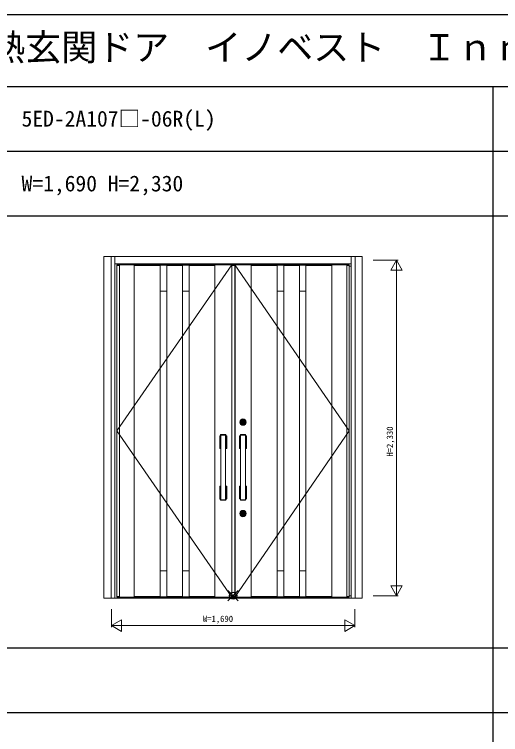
# Model space of a CAD drawing. Units: millimetres, scale not verified. Extents: x -13762 to 13750, y -10012 to 10000.
# Drawn here: x -10324 to -6949, y 4997 to 10000 of the extents above; entities that cross this region are included whole.
import ezdxf
from ezdxf.enums import TextEntityAlignment as Align

# ---------------------------------------------------------------- set-up
doc = ezdxf.new("R2010")
doc.units = ezdxf.units.MM
doc.header["$LTSCALE"] = 50
for name, color, linetype in [('0-0_0', 134, 'Continuous'), ('0-7_YKK_F1', 134, 'Continuous'), ('0-8_YKK_IN', 4, 'Continuous')]:
    doc.layers.add(name, color=color, linetype=linetype)
for name, color, linetype, lineweight in [('0-1_YKK_A1', 120, 'Continuous', 18), ('0-2_YKK_A2', 92, 'Continuous', 18), ('0-9_YKK_N1', 40, 'Continuous', 18)]:
    doc.layers.add(name, color=color, linetype=linetype, lineweight=lineweight)
doc.styles.add('ＭＳ ゴシック', font='')
doc.styles.get('ＭＳ ゴシック').set_extended_font_data('MS Gothic')

msp = doc.modelspace()

# ---------------------------------------------------------------- linework, layer by layer
at = {"layer": '0-1_YKK_A1'}
for p, q in [((-9613.5, 8259.5), (-9613.5, 5952.5)), ((-8816.3, 8259.5), (-9613.5, 8259.5)), ((-9596, 8256.5), (-9613.5, 8256.5)), ((-9596, 8259.5), (-9596, 5952.5)), ((-9492.5, 8258.5), (-9492.5, 5953.5)), ((-8932.5, 8258.5), (-9492.5, 8258.5)), ((-9312.5, 8255.5), (-9492.5, 8255.5)), ((-9312.5, 8258.5), (-9312.5, 5953.5)), ((-9266.5, 8258.5), (-9266.5, 5953.5)), ((-9158.5, 8255.5), (-9266.5, 8255.5)), ((-9158.5, 8258.5), (-9158.5, 5953.5)), ((-9112.5, 8258.5), (-9112.5, 5953.5)), ((-8932.5, 8255.5), (-9112.5, 8255.5)), ((-8932.5, 8258.5), (-8932.5, 5953.5)), ((-8816.3, 8259.5), (-7999.5, 8259.5)), ((-8816.3, 8259.5), (-8816.3, 5952.5)), ((-8816.3, 8256.5), (-8794.2, 8256.5)), ((-8794.2, 8259.5), (-8794.2, 5952.5)), ((-8792, 8259.5), (-8792, 5952.5)), ((-8680.5, 8258.5), (-8680.5, 5953.5)), ((-8680.5, 8258.5), (-8120.5, 8258.5)), ((-8680.5, 8255.5), (-8500.5, 8255.5)), ((-8500.5, 8258.5), (-8500.5, 5953.5)), ((-8454.5, 8258.5), (-8454.5, 5953.5)), ((-8454.5, 8255.5), (-8346.5, 8255.5)), ((-8346.5, 8258.5), (-8346.5, 5953.5)), ((-8300.5, 8258.5), (-8300.5, 5953.5)), ((-8300.5, 8255.5), (-8120.5, 8255.5)), ((-8120.5, 8258.5), (-8120.5, 5953.5)), ((-8017, 8259.5), (-8017, 5952.5)), ((-8017, 8256.5), (-7999.5, 8256.5)), ((-7999.5, 8259.5), (-7999.5, 5952.5)), ((-9266.5, 8078.2), (-9312.5, 8078.2)), ((-9112.5, 8078.2), (-9158.5, 8078.2)), ((-8500.5, 8078.2), (-8454.5, 8078.2)), ((-8346.5, 8078.2), (-8300.5, 8078.2)), ((-9266.5, 6133.8), (-9312.5, 6133.8)), ((-9112.5, 6133.8), (-9158.5, 6133.8)), ((-8500.5, 6133.8), (-8454.5, 6133.8)), ((-8346.5, 6133.8), (-8300.5, 6133.8)), ((-9613.5, 5955.5), (-9596, 5955.5)), ((-9492.5, 5956.5), (-9312.5, 5956.5)), ((-9266.5, 5956.5), (-9158.5, 5956.5)), ((-9112.5, 5956.5), (-8932.5, 5956.5)), ((-8794.2, 5955.5), (-8816.3, 5955.5)), ((-8500.5, 5956.5), (-8680.5, 5956.5)), ((-8346.5, 5956.5), (-8454.5, 5956.5)), ((-8120.5, 5956.5), (-8300.5, 5956.5)), ((-8017, 5955.5), (-7999.5, 5955.5)), ((-8816.3, 5952.5), (-9613.5, 5952.5)), ((-8932.5, 5953.5), (-9492.5, 5953.5)), ((-8816.3, 5952.5), (-7999.5, 5952.5)), ((-8680.5, 5953.5), (-8120.5, 5953.5))]:
    msp.add_line(p, q, dxfattribs=at)
for points in [[(-8816.3, 8259.5), (-9613.5, 7106), (-8816.3, 5952.5)], [(-8794.2, 8259.5), (-7999.5, 7106), (-8794.2, 5952.5)]]:
    msp.add_lwpolyline(points, dxfattribs=at)
at = {"layer": '0-2_YKK_A2'}
for p, q in [((-9703.5, 8319), (-7909.5, 8319)), ((-9703.5, 5944), (-9703.5, 8319)), ((-9653.5, 5944), (-9653.5, 8319)), ((-9626.5, 5944), (-9626.5, 8319)), ((-7986.5, 8319), (-7986.5, 5944)), ((-7959.5, 8319), (-7959.5, 5944)), ((-7909.5, 8319), (-7909.5, 5944)), ((-9626.5, 8267), (-7986.5, 8267)), ((-7999.5, 8251), (-7986.5, 8251)), ((-8744.7, 7165.85), (-8744.7, 7169.15)), ((-8742.19, 7169.15), (-8744.7, 7169.15)), ((-8742.19, 7165.85), (-8744.7, 7165.85)), ((-8742.16, 7166.56), (-8742.16, 7168.44)), ((-8741.86, 7168.74), (-8741.21, 7168.74)), ((-8741.86, 7166.26), (-8741.21, 7166.26)), ((-8741.1, 7168.78), (-8740.91, 7168.91)), ((-8741.1, 7166.23), (-8740.91, 7166.1)), ((-8740.91, 7168.91), (-8739.85, 7168.91)), ((-8740.91, 7166.1), (-8739.85, 7166.1)), ((-8739.85, 7168.91), (-8739.75, 7168.54)), ((-8739.85, 7166.1), (-8739.69, 7166.67)), ((-8739.6, 7168.54), (-8739.75, 7168.54)), ((-8739.5, 7166.82), (-8739.31, 7166.82)), ((-8739.04, 7167.64), (-8739.32, 7168.35)), ((-8739.04, 7166.47), (-8739.12, 7166.69)), ((-8739.04, 7166.47), (-8737.89, 7166.47)), ((-8738.9, 7167.54), (-8738.67, 7167.54)), ((-8738.52, 7167.67), (-8738.41, 7168.29)), ((-8736.96, 7168.54), (-8738.11, 7168.54)), ((-8737.48, 7167.34), (-8737.59, 7166.71)), ((-8737.1, 7167.46), (-8737.33, 7167.46)), ((-8736.96, 7168.54), (-8736.88, 7168.31)), ((-8736.96, 7167.37), (-8736.68, 7166.65)), ((-8736.5, 7168.18), (-8736.69, 7168.18)), ((-8736.4, 7166.47), (-8736.25, 7166.47)), ((-8736.16, 7168.91), (-8736.31, 7168.33)), ((-8736.16, 7166.1), (-8736.25, 7166.47)), ((-8735.09, 7168.91), (-8736.16, 7168.91)), ((-8735.09, 7166.1), (-8736.16, 7166.1)), ((-8734.9, 7168.78), (-8735.09, 7168.91)), ((-8734.9, 7166.23), (-8735.09, 7166.1)), ((-8734.14, 7168.74), (-8734.79, 7168.74)), ((-8734.14, 7166.26), (-8734.79, 7166.26)), ((-8733.84, 7166.56), (-8733.84, 7168.44)), ((-8731.3, 7169.15), (-8733.81, 7169.15)), ((-8731.3, 7165.85), (-8733.81, 7165.85)), ((-8731.3, 7165.85), (-8731.3, 7169.15)), ((-8899, 7071.3), (-8899, 6984.97)), ((-8898, 7071.3), (-8895.98, 7069.93)), ((-8896.17, 7069.39), (-8896.17, 6987.8)), ((-8893.5, 7069.64), (-8893.5, 6987.8)), ((-8892.45, 7065.65), (-8893.5, 7066.72)), ((-8893, 7079.52), (-8893, 7078.27)), ((-8857.3, 7077.97), (-8892.7, 7077.97)), ((-8892.45, 7065.36), (-8892.45, 6989.97)), ((-8892, 7077.97), (-8892, 6852.97)), ((-8858, 7077.97), (-8858, 6852.97)), ((-8856.5, 7066.72), (-8857.55, 7065.65)), ((-8857.55, 7065.36), (-8857.55, 6989.97)), ((-8857, 7079.52), (-8857, 7078.27)), ((-8856.5, 7069.64), (-8856.5, 6987.8)), ((-8854, 7069.95), (-8852, 7071.3)), ((-8853.83, 7069.39), (-8853.83, 6987.8)), ((-8851, 7071.3), (-8851, 6984.97)), ((-8762, 7071.3), (-8762, 6984.97)), ((-8759, 7069.95), (-8761, 7071.3)), ((-8759.17, 7069.39), (-8759.17, 6987.8)), ((-8756.5, 7069.64), (-8756.5, 6987.8)), ((-8756.5, 7066.72), (-8755.45, 7065.65)), ((-8756, 7079.52), (-8756, 7078.27)), ((-8755.7, 7077.97), (-8720.3, 7077.97)), ((-8755.45, 7065.36), (-8755.45, 6989.97)), ((-8755, 7077.97), (-8755, 6852.97)), ((-8721, 7077.97), (-8721, 6852.97)), ((-8720.55, 7065.65), (-8719.5, 7066.72)), ((-8720.55, 7065.36), (-8720.55, 6989.97)), ((-8720, 7079.52), (-8720, 7078.27)), ((-8719.5, 7069.64), (-8719.5, 6987.8)), ((-8715, 7071.3), (-8717.02, 7069.93)), ((-8716.83, 7069.39), (-8716.83, 6987.8)), ((-8714, 7071.3), (-8714, 6984.97)), ((-8895.95, 6987.02), (-8898, 6984.97)), ((-8892, 6983.97), (-8898, 6983.97)), ((-8894.5, 6986.8), (-8895.17, 6986.8)), ((-8893.5, 6988.87), (-8892.37, 6990.37)), ((-8852, 6983.97), (-8858, 6983.97)), ((-8856.5, 6988.87), (-8857.65, 6990.4)), ((-8854.83, 6986.8), (-8855.5, 6986.8)), ((-8854.12, 6987.09), (-8852, 6984.97)), ((-8758.88, 6987.09), (-8761, 6984.97)), ((-8761, 6983.97), (-8755, 6983.97)), ((-8758.17, 6986.8), (-8757.5, 6986.8)), ((-8756.5, 6988.87), (-8755.36, 6990.4)), ((-8721, 6983.97), (-8715, 6983.97)), ((-8719.5, 6988.87), (-8720.63, 6990.37)), ((-8718.5, 6986.8), (-8717.83, 6986.8)), ((-8717.05, 6987.02), (-8715, 6984.97)), ((-8892, 6627.97), (-8892, 6852.97)), ((-8858, 6627.97), (-8858, 6852.97)), ((-8755, 6627.97), (-8755, 6852.97)), ((-8721, 6627.97), (-8721, 6852.97)), ((-8899, 6634.64), (-8899, 6720.97)), ((-8892, 6721.97), (-8898, 6721.97)), ((-8895.95, 6718.91), (-8898, 6720.97)), ((-8896.17, 6636.54), (-8896.17, 6718.14)), ((-8894.5, 6719.14), (-8895.17, 6719.14)), ((-8893.5, 6636.29), (-8893.5, 6718.14)), ((-8893.5, 6717.06), (-8892.37, 6715.56)), ((-8892.45, 6640.57), (-8892.45, 6715.97)), ((-8852, 6721.97), (-8858, 6721.97)), ((-8856.5, 6717.06), (-8857.65, 6715.54)), ((-8857.55, 6640.57), (-8857.55, 6715.97)), ((-8856.5, 6636.29), (-8856.5, 6718.14)), ((-8854.83, 6719.14), (-8855.5, 6719.14)), ((-8854.12, 6718.84), (-8852, 6720.97)), ((-8853.83, 6636.54), (-8853.83, 6718.14)), ((-8851, 6634.64), (-8851, 6720.97)), ((-8762, 6634.64), (-8762, 6720.97)), ((-8761, 6721.97), (-8755, 6721.97)), ((-8758.88, 6718.84), (-8761, 6720.97)), ((-8759.17, 6636.54), (-8759.17, 6718.14)), ((-8758.17, 6719.14), (-8757.5, 6719.14)), ((-8756.5, 6636.29), (-8756.5, 6718.14)), ((-8756.5, 6717.06), (-8755.36, 6715.54)), ((-8755.45, 6640.57), (-8755.45, 6715.97)), ((-8721, 6721.97), (-8715, 6721.97)), ((-8719.5, 6717.06), (-8720.63, 6715.56)), ((-8720.55, 6640.57), (-8720.55, 6715.97)), ((-8719.5, 6636.29), (-8719.5, 6718.14)), ((-8718.5, 6719.14), (-8717.83, 6719.14)), ((-8717.05, 6718.91), (-8715, 6720.97)), ((-8716.83, 6636.54), (-8716.83, 6718.14)), ((-8714, 6634.64), (-8714, 6720.97)), ((-8898, 6634.64), (-8895.98, 6636)), ((-8892.45, 6640.29), (-8893.5, 6639.21)), ((-8893, 6626.41), (-8893, 6627.67)), ((-8857.3, 6627.97), (-8892.7, 6627.97)), ((-8856.5, 6639.21), (-8857.55, 6640.29)), ((-8857, 6626.41), (-8857, 6627.67)), ((-8854, 6635.98), (-8852, 6634.64)), ((-8759, 6635.98), (-8761, 6634.64)), ((-8756.5, 6639.21), (-8755.45, 6640.29)), ((-8756, 6626.41), (-8756, 6627.67)), ((-8755.7, 6627.97), (-8720.3, 6627.97)), ((-8720.55, 6640.29), (-8719.5, 6639.21)), ((-8720, 6626.41), (-8720, 6627.67)), ((-8715, 6634.64), (-8717.02, 6636)), ((-8744.7, 6530.85), (-8744.7, 6534.15)), ((-8742.19, 6534.15), (-8744.7, 6534.15)), ((-8742.19, 6530.85), (-8744.7, 6530.85)), ((-8742.16, 6531.56), (-8742.16, 6533.44)), ((-8741.86, 6533.74), (-8741.21, 6533.74)), ((-8741.86, 6531.26), (-8741.21, 6531.26)), ((-8741.1, 6533.78), (-8740.91, 6533.91)), ((-8741.1, 6531.23), (-8740.91, 6531.1)), ((-8740.91, 6533.91), (-8739.85, 6533.91)), ((-8740.91, 6531.1), (-8739.85, 6531.1)), ((-8739.85, 6533.91), (-8739.75, 6533.54)), ((-8739.85, 6531.1), (-8739.69, 6531.67)), ((-8739.6, 6533.54), (-8739.75, 6533.54)), ((-8739.5, 6531.82), (-8739.31, 6531.82)), ((-8739.04, 6532.64), (-8739.32, 6533.35)), ((-8739.04, 6531.47), (-8739.12, 6531.69)), ((-8739.04, 6531.47), (-8737.89, 6531.47)), ((-8738.9, 6532.54), (-8738.67, 6532.54)), ((-8738.52, 6532.67), (-8738.41, 6533.29)), ((-8736.96, 6533.54), (-8738.11, 6533.54)), ((-8737.48, 6532.34), (-8737.59, 6531.71)), ((-8737.1, 6532.46), (-8737.33, 6532.46)), ((-8736.96, 6533.54), (-8736.88, 6533.31)), ((-8736.96, 6532.37), (-8736.68, 6531.65)), ((-8736.5, 6533.18), (-8736.69, 6533.18)), ((-8736.4, 6531.47), (-8736.25, 6531.47)), ((-8736.16, 6533.91), (-8736.31, 6533.33)), ((-8736.16, 6531.1), (-8736.25, 6531.47)), ((-8735.09, 6533.91), (-8736.16, 6533.91)), ((-8735.09, 6531.1), (-8736.16, 6531.1)), ((-8734.9, 6533.78), (-8735.09, 6533.91)), ((-8734.9, 6531.23), (-8735.09, 6531.1)), ((-8734.14, 6533.74), (-8734.79, 6533.74)), ((-8734.14, 6531.26), (-8734.79, 6531.26)), ((-8733.84, 6531.56), (-8733.84, 6533.44)), ((-8731.3, 6534.15), (-8733.81, 6534.15)), ((-8731.3, 6530.85), (-8733.81, 6530.85)), ((-8731.3, 6530.85), (-8731.3, 6534.15)), ((-7999.5, 5962), (-7986.5, 5962)), ((-9703.5, 5944), (-7909.5, 5944)), ((-9626.5, 5944), (-7986.5, 5944))]:
    msp.add_line(p, q, dxfattribs=at)
for centre, radius in [((-8738, 7167.5), 22), ((-8738, 7167.5), 17), ((-8738, 7167.5), 14.4), ((-8738, 7167.5), 14), ((-8738, 7167.5), 11.1), ((-8738, 7167.5), 10.9), ((-8738, 7167.5), 9.9), ((-8738, 7167.5), 4.3), ((-8738, 6532.5), 22), ((-8738, 6532.5), 17), ((-8738, 6532.5), 14.4), ((-8738, 6532.5), 14), ((-8738, 6532.5), 11.1), ((-8738, 6532.5), 10.9), ((-8738, 6532.5), 9.9), ((-8738, 6532.5), 4.3)]:
    msp.add_circle(centre, radius, dxfattribs=at)
for centre, radius, start, end in [((-8738, 7167.5), 5.65, 163.01998, 196.97968), ((-8738, 7167.5), 4.5, 21.51019, 158.48981), ((-8738, 7167.5), 4.5, 201.51019, 338.48981), ((-8741.86, 7168.44), 0.3, 90, 180), ((-8741.86, 7166.56), 0.3, 180, 270), ((-8741.21, 7168.94), 0.2, 270, 305), ((-8741.21, 7166.06), 0.2, 55, 90), ((-8739.5, 7166.62), 0.2, 90, 165), ((-8739.6, 7168.24), 0.3, 22, 90), ((-8739.31, 7166.62), 0.2, 20, 90), ((-8738.9, 7167.69), 0.15, 202, 270), ((-8738.67, 7167.69), 0.15, 270, 350), ((-8738.11, 7168.24), 0.3, 90, 170), ((-8737.89, 7166.77), 0.3, 270, 350), ((-8737.33, 7167.31), 0.15, 90, 170), ((-8737.1, 7167.31), 0.15, 22, 90), ((-8736.69, 7168.38), 0.2, 200, 270), ((-8736.4, 7166.77), 0.3, 202, 270), ((-8736.5, 7168.38), 0.2, 270, 345), ((-8734.79, 7168.94), 0.2, 235, 270), ((-8734.79, 7166.06), 0.2, 90, 125), ((-8734.14, 7168.44), 0.3, 0, 90), ((-8734.14, 7166.56), 0.3, 270, 0), ((-8738, 7167.5), 5.65, 343.02032, 16.98002), ((-8898, 7071.3), 1, 112.94395, 180), ((-8875, 7016.97), 60, 106.45925, 112.94395), ((-8895.17, 7069.39), 1, 111.04421, 180), ((-8875, 7016.97), 57.17, 107.29903, 111.04421), ((-8894.5, 7069.64), 1, 0, 110.31373), ((-8875, 7027.41), 43.45, 113.03289, 115.20019), ((-8892, 7079.52), 1, 93.01463, 180), ((-8892.7, 7078.27), 0.3, 180, 270), ((-8891.95, 7065.36), 0.5, 120.39943, 180), ((-8875, 7036.47), 34, 120, 120.39943), ((-8875, 6756.72), 324.25, 86.98537, 93.01463), ((-8875, 7016.97), 60, 67.05605, 73.54075), ((-8875, 7016.97), 57.17, 68.95579, 72.70097), ((-8875, 7027.41), 43.45, 64.79981, 66.96711), ((-8875, 7036.47), 34, 59.60057, 60), ((-8858, 7079.52), 1, 0, 86.98537), ((-8858.05, 7065.36), 0.5, 0, 59.60057), ((-8857.3, 7078.27), 0.3, 270, 0), ((-8855.5, 7069.64), 1, 69.68627, 180), ((-8854.83, 7069.39), 1, 0, 68.95579), ((-8852, 7071.3), 1, 0, 67.05605), ((-8761, 7071.3), 1, 112.94395, 180), ((-8738, 7016.97), 60, 106.45925, 112.94395), ((-8758.17, 7069.39), 1, 111.04421, 180), ((-8738, 7016.97), 57.17, 107.29903, 111.04421), ((-8757.5, 7069.64), 1, 0, 110.31373), ((-8738, 7027.41), 43.45, 113.03289, 115.20019), ((-8755, 7079.52), 1, 93.01463, 180), ((-8755.7, 7078.27), 0.3, 180, 270), ((-8754.95, 7065.36), 0.5, 120.39943, 180), ((-8738, 7036.47), 34, 120, 120.39943), ((-8738, 6756.72), 324.25, 86.98537, 93.01463), ((-8738, 7016.97), 60, 67.05605, 73.54075), ((-8738, 7016.97), 57.17, 68.95579, 72.70097), ((-8738, 7027.41), 43.45, 64.79981, 66.96711), ((-8738, 7036.47), 34, 59.60057, 60), ((-8721, 7079.52), 1, 0, 86.98537), ((-8721.05, 7065.36), 0.5, 0, 59.60057), ((-8720.3, 7078.27), 0.3, 270, 0), ((-8718.5, 7069.64), 1, 69.68627, 180), ((-8717.83, 7069.39), 1, 0, 68.95579), ((-8715, 7071.3), 1, 0, 67.05605), ((-8898, 6984.97), 1, 180, 270), ((-8895.17, 6987.8), 1, 180, 270), ((-8894.5, 6987.8), 1, 270, 0), ((-8875, 7197.05), 211.07, 264.79145, 265.38024), ((-8875, 6778.06), 211.07, 94.61976, 95.0284), ((-8891.95, 6989.97), 0.5, 180, 270), ((-8858.05, 6989.97), 0.5, 270, 0), ((-8875, 6778.06), 211.07, 84.9716, 85.38024), ((-8875, 7197.05), 211.07, 274.61976, 275.20855), ((-8855.5, 6987.8), 1, 180, 270), ((-8854.83, 6987.8), 1, 270, 0), ((-8852, 6984.97), 1, 270, 0), ((-8761, 6984.97), 1, 180, 270), ((-8758.17, 6987.8), 1, 180, 270), ((-8757.5, 6987.8), 1, 270, 0), ((-8738, 7197.05), 211.07, 264.79145, 265.38024), ((-8738, 6778.06), 211.07, 94.61976, 95.0284), ((-8754.95, 6989.97), 0.5, 180, 270), ((-8721.05, 6989.97), 0.5, 270, 0), ((-8738, 6778.06), 211.07, 84.9716, 85.38024), ((-8738, 7197.05), 211.07, 274.61976, 275.20855), ((-8718.5, 6987.8), 1, 180, 270), ((-8717.83, 6987.8), 1, 270, 0), ((-8715, 6984.97), 1, 270, 0), ((-8898, 6720.97), 1, 90, 180), ((-8895.17, 6718.14), 1, 90, 180), ((-8894.5, 6718.14), 1, 0, 90), ((-8875, 6508.88), 211.07, 94.61976, 95.20855), ((-8875, 6927.88), 211.07, 264.9716, 265.38024), ((-8891.95, 6715.97), 0.5, 90, 180), ((-8858.05, 6715.97), 0.5, 0, 90), ((-8875, 6508.88), 211.07, 84.79145, 85.38024), ((-8875, 6927.88), 211.07, 274.61976, 275.0284), ((-8855.5, 6718.14), 1, 90, 180), ((-8854.83, 6718.14), 1, 0, 90), ((-8852, 6720.97), 1, 0, 90), ((-8761, 6720.97), 1, 90, 180), ((-8758.17, 6718.14), 1, 90, 180), ((-8757.5, 6718.14), 1, 0, 90), ((-8738, 6508.88), 211.07, 94.61976, 95.20855), ((-8738, 6927.88), 211.07, 264.9716, 265.38024), ((-8754.95, 6715.97), 0.5, 90, 180), ((-8721.05, 6715.97), 0.5, 0, 90), ((-8738, 6508.88), 211.07, 84.79145, 85.38024), ((-8738, 6927.88), 211.07, 274.61976, 275.0284), ((-8718.5, 6718.14), 1, 90, 180), ((-8717.83, 6718.14), 1, 0, 90), ((-8715, 6720.97), 1, 0, 90), ((-8898, 6634.64), 1, 180, 247.05605), ((-8875, 6688.97), 60, 247.05605, 253.54075), ((-8895.17, 6636.54), 1, 180, 248.95579), ((-8875, 6688.97), 57.17, 248.95579, 252.70097), ((-8894.5, 6636.29), 1, 249.68627, 0), ((-8875, 6678.53), 43.45, 244.79981, 246.96711), ((-8892.7, 6627.67), 0.3, 90, 180), ((-8892, 6626.41), 1, 180, 266.98537), ((-8891.95, 6640.57), 0.5, 180, 239.60057), ((-8875, 6669.47), 34, 239.60057, 240), ((-8875, 6949.22), 324.25, 266.98537, 273.01463), ((-8875, 6669.47), 34, 300, 300.39943), ((-8875, 6678.53), 43.45, 293.03289, 295.20019), ((-8875, 6688.97), 57.17, 287.29903, 291.04421), ((-8875, 6688.97), 60, 286.45925, 292.94395), ((-8858, 6626.41), 1, 273.01463, 0), ((-8858.05, 6640.57), 0.5, 300.39943, 0), ((-8857.3, 6627.67), 0.3, 0, 90), ((-8855.5, 6636.29), 1, 180, 290.31373), ((-8854.83, 6636.54), 1, 291.04421, 0), ((-8852, 6634.64), 1, 292.94395, 0), ((-8761, 6634.64), 1, 180, 247.05605), ((-8738, 6688.97), 60, 247.05605, 253.54075), ((-8758.17, 6636.54), 1, 180, 248.95579), ((-8738, 6688.97), 57.17, 248.95579, 252.70097), ((-8757.5, 6636.29), 1, 249.68627, 0), ((-8738, 6678.53), 43.45, 244.79981, 246.96711), ((-8755.7, 6627.67), 0.3, 90, 180), ((-8755, 6626.41), 1, 180, 266.98537), ((-8754.95, 6640.57), 0.5, 180, 239.60057), ((-8738, 6669.47), 34, 239.60057, 240), ((-8738, 6949.22), 324.25, 266.98537, 273.01463), ((-8738, 6669.47), 34, 300, 300.39943), ((-8738, 6678.53), 43.45, 293.03289, 295.20019), ((-8738, 6688.97), 57.17, 287.29903, 291.04421), ((-8738, 6688.97), 60, 286.45925, 292.94395), ((-8721, 6626.41), 1, 273.01463, 0), ((-8721.05, 6640.57), 0.5, 300.39943, 0), ((-8720.3, 6627.67), 0.3, 0, 90), ((-8718.5, 6636.29), 1, 180, 290.31373), ((-8717.83, 6636.54), 1, 291.04421, 0), ((-8715, 6634.64), 1, 292.94395, 0), ((-8738, 6532.5), 5.65, 163.01998, 196.97968), ((-8738, 6532.5), 4.5, 21.51019, 158.48981), ((-8738, 6532.5), 4.5, 201.51019, 338.48981), ((-8741.86, 6533.44), 0.3, 90, 180), ((-8741.86, 6531.56), 0.3, 180, 270), ((-8741.21, 6533.94), 0.2, 270, 305), ((-8741.21, 6531.06), 0.2, 55, 90), ((-8739.5, 6531.62), 0.2, 90, 165), ((-8739.6, 6533.24), 0.3, 22, 90), ((-8739.31, 6531.62), 0.2, 20, 90), ((-8738.9, 6532.69), 0.15, 202, 270), ((-8738.67, 6532.69), 0.15, 270, 350), ((-8738.11, 6533.24), 0.3, 90, 170), ((-8737.89, 6531.77), 0.3, 270, 350), ((-8737.33, 6532.31), 0.15, 90, 170), ((-8737.1, 6532.31), 0.15, 22, 90), ((-8736.69, 6533.38), 0.2, 200, 270), ((-8736.4, 6531.77), 0.3, 202, 270), ((-8736.5, 6533.38), 0.2, 270, 345), ((-8734.79, 6533.94), 0.2, 235, 270), ((-8734.79, 6531.06), 0.2, 90, 125), ((-8734.14, 6533.44), 0.3, 0, 90), ((-8734.14, 6531.56), 0.3, 270, 0), ((-8738, 6532.5), 5.65, 343.02032, 16.98002)]:
    msp.add_arc(centre, radius, start, end, dxfattribs=at)
at = {"layer": '0-7_YKK_F1'}
for p, q in [((-13750, 10000), (13750, 10000)), ((-13750, 9500), (13250, 9500)), ((-7000, -10000), (-7000, 9500)), ((-13750, 9050), (13250, 9050)), ((-13750, 8600), (13250, 8600)), ((-13750, 5600), (6500, 5600)), ((-13750, 5150), (6500, 5150))]:
    msp.add_line(p, q, dxfattribs=at)
at = {"layer": '0-8_YKK_IN'}
for p, q in [((-8841.86, 5926.64), (-8771.14, 5997.35)), ((-8841.86, 5997.35), (-8771.14, 5926.64))]:
    msp.add_line(p, q, dxfattribs=at)
msp.add_circle((-8806.5, 5962), 25, dxfattribs=at)
at = {"layer": '0-9_YKK_N1'}
for p, q in [((-7834.5, 8292), (-7661.5, 8292)), ((-7671.62, 8292), (-7711.62, 8222.72)), ((-7671.62, 8292), (-7631.62, 8222.72)), ((-7671.5, 8292), (-7671.5, 5962)), ((-7711.62, 8222.72), (-7631.62, 8222.72)), ((-7711.61, 6031.28), (-7631.61, 6031.28)), ((-7671.61, 5962), (-7711.61, 6031.28)), ((-7671.61, 5962), (-7631.61, 6031.28)), ((-7834.5, 5962), (-7661.5, 5962)), ((-9651.5, 5744), (-9651.5, 5869)), ((-7961.5, 5869), (-7961.5, 5744)), ((-9651.5, 5754), (-9582.22, 5794)), ((-9651.5, 5754), (-7961.5, 5754)), ((-9651.5, 5754), (-9582.22, 5714)), ((-9582.22, 5794), (-9582.22, 5714)), ((-7961.5, 5754), (-8030.78, 5794)), ((-8030.78, 5794), (-8030.78, 5714)), ((-7961.5, 5754), (-8030.78, 5714))]:
    msp.add_line(p, q, dxfattribs=at)

# ---------------------------------------------------------------- texts
at = {"layer": '0-0_0', "style": 'ＭＳ ゴシック'}
for s, height, p in [('ＩＢＤ５０＿６１\u3000高断熱玄関ドア  イノベスト\u3000ＩｎｎｏＢｅｓｔＤ５０\u3000手動錠\u3000両開き', 183.3, (-13250, 9625)), ('5ED-2A107□-06R(L)', 110, (-10275, 9187.5)), ('W=1,690 H=2,330', 110, (-10275, 8737.5))]:
    msp.add_text(s, height=height, dxfattribs=at).set_placement(p, align=Align.BOTTOM_LEFT)
at = {"layer": '0-9_YKK_N1', "style": 'ＭＳ ゴシック'}
msp.add_text('H=2,330', height=43.99, rotation=90, dxfattribs=at).set_placement((-7683.5, 6927.89), align=Align.BOTTOM_LEFT)
msp.add_text('W=1,690', height=43.99, dxfattribs=at).set_placement((-9015.98, 5766), align=Align.BOTTOM_LEFT)

doc.saveas('drawing.dxf')
